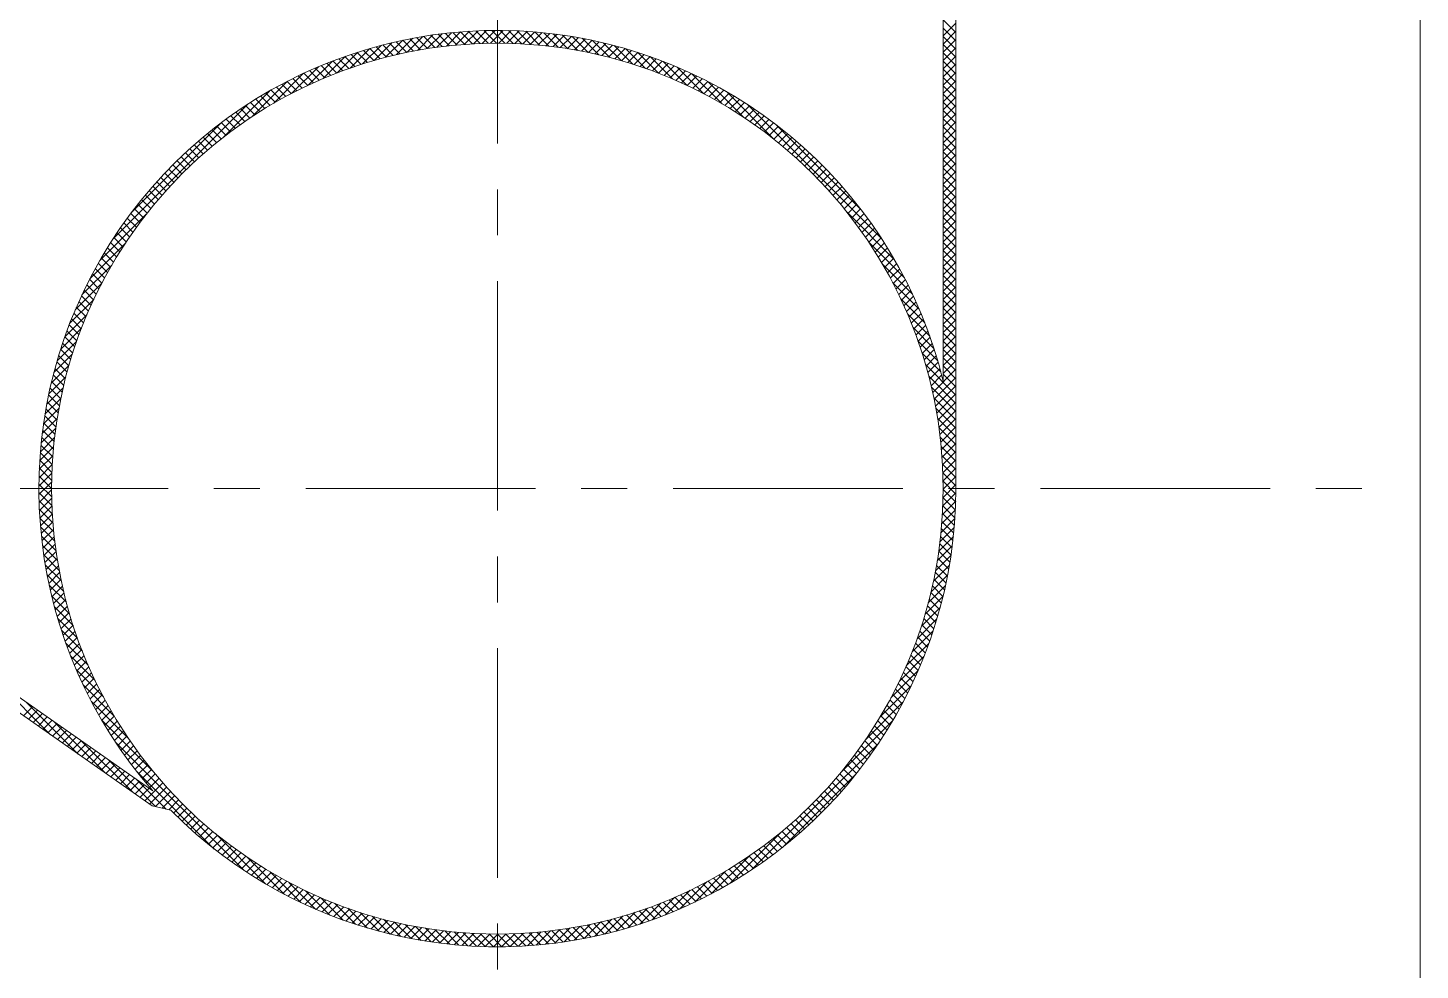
# Model space of a CAD drawing. Header units: millimetres. Extents: x 3251 to 3845, y 1091 to 1511.
# Drawn here: x 3472.27 to 3487.43, y 1141.35 to 1151.61 of the extents above; entities that cross this region are included whole.
import ezdxf

# ---------------------------------------------------------------- set-up
doc = ezdxf.new("R2010")
doc.units = ezdxf.units.MM
doc.linetypes.add('CENTERX2', pattern=[4, 2.5, -0.5, 0.5, -0.5])
for name, color, linetype, lineweight, true_color in [('1', 1, 'Continuous', 18, 0xff0000), ('2', 2, 'Continuous', 18, 0xffff00), ('3', 3, 'CENTERX2', 18, 0x00ff00)]:
    doc.layers.add(name, color=color, linetype=linetype, lineweight=lineweight, true_color=true_color)

msp = doc.modelspace()

# ---------------------------------------------------------------- linework, layer by layer
at = {"layer": '1'}
for p, q in [((3487.43212, 1202.93882), (3487.43212, 1137.68806)), ((3482.37643, 1194.03322), (3482.37643, 1146.59366)), ((3482.23804, 1155.80579), (3482.23804, 1147.76106)), ((3473.62205, 1143.13664), (3464.60909, 1149.45352)), ((3473.63217, 1143.29854), (3464.76199, 1149.51535)), ((3473.62205, 1143.13664), (3473.82852, 1143.08761))]:
    msp.add_line(p, q, dxfattribs=at)
msp.add_circle((3477.38345, 1146.59366), 4.85459, dxfattribs=at)
for start, end in [(13.521266, 221.296095), (224.603438, 0)]:
    msp.add_arc((3477.38345, 1146.59366), 4.99298, start, end, dxfattribs=at)
at = {"layer": '2'}
for p, q in [((3476.72546, 1151.40346), (3476.88356, 1151.56156)), ((3476.8282, 1151.4164), (3476.98231, 1151.57051)), ((3477.02635, 1151.43511), (3476.89842, 1151.56303)), ((3476.9285, 1151.42689), (3477.07896, 1151.57736)), ((3477.11067, 1151.44059), (3476.98086, 1151.57039)), ((3477.02653, 1151.43512), (3477.17364, 1151.58224)), ((3477.1964, 1151.44466), (3477.0646, 1151.57646)), ((3477.12245, 1151.44124), (3477.26649, 1151.58528)), ((3477.28363, 1151.44723), (3477.14969, 1151.58117)), ((3477.21639, 1151.44538), (3477.35759, 1151.58658)), ((3477.37242, 1151.44825), (3477.23619, 1151.58448)), ((3477.30849, 1151.44768), (3477.44706, 1151.58624)), ((3477.46286, 1151.44761), (3477.32417, 1151.5863)), ((3477.39885, 1151.44824), (3477.53496, 1151.58435)), ((3477.55504, 1151.44523), (3477.41371, 1151.58656)), ((3477.48756, 1151.44714), (3477.62139, 1151.58098)), ((3477.64909, 1151.44099), (3477.5049, 1151.58517)), ((3477.57471, 1151.44449), (3477.70641, 1151.57619)), ((3477.7451, 1151.43477), (3477.59783, 1151.58204)), ((3477.66038, 1151.44035), (3477.79009, 1151.57006)), ((3477.84324, 1151.42644), (3477.69261, 1151.57707)), ((3477.74463, 1151.43481), (3477.87247, 1151.56264)), ((3477.94365, 1151.41583), (3477.78936, 1151.57012)), ((3482.37643, 1151.56298), (3482.23804, 1151.70137)), ((3482.23804, 1151.52789), (3482.37643, 1151.66628)), ((3482.37643, 1151.47317), (3482.23804, 1151.61156)), ((3482.23804, 1151.43809), (3482.37643, 1151.57648)), ((3475.91386, 1151.22048), (3476.11665, 1151.42327)), ((3476.04259, 1151.25941), (3476.23625, 1151.45307)), ((3476.24947, 1151.31396), (3476.1353, 1151.42813)), ((3476.16614, 1151.29316), (3476.35192, 1151.47893)), ((3476.32235, 1151.33088), (3476.20713, 1151.4461)), ((3476.39622, 1151.34682), (3476.27987, 1151.46316)), ((3476.28518, 1151.3224), (3476.46406, 1151.50127)), ((3476.47108, 1151.36175), (3476.35356, 1151.47928)), ((3476.40024, 1151.34765), (3476.57303, 1151.52044)), ((3476.54698, 1151.37565), (3476.42822, 1151.49442)), ((3476.62396, 1151.38848), (3476.50388, 1151.50857)), ((3476.51175, 1151.36936), (3476.67911, 1151.53672)), ((3476.70204, 1151.4002), (3476.58057, 1151.52167)), ((3476.62006, 1151.38786), (3476.78255, 1151.55036)), ((3476.78128, 1151.41077), (3476.65833, 1151.53372)), ((3476.86171, 1151.42014), (3476.7372, 1151.54465)), ((3476.94338, 1151.42827), (3476.81721, 1151.55444)), ((3477.82753, 1151.42791), (3477.95362, 1151.55399)), ((3478.04652, 1151.40276), (3477.88821, 1151.56107)), ((3477.90914, 1151.41971), (3478.03357, 1151.54414)), ((3478.15206, 1151.38703), (3477.98933, 1151.54975)), ((3477.98951, 1151.41028), (3478.11239, 1151.53315)), ((3478.06869, 1151.39965), (3478.19009, 1151.52106)), ((3478.26051, 1151.36837), (3478.0929, 1151.53599)), ((3478.14672, 1151.38788), (3478.26674, 1151.5079)), ((3478.37218, 1151.34651), (3478.19912, 1151.51957)), ((3478.22364, 1151.375), (3478.34235, 1151.49371)), ((3478.29949, 1151.36105), (3478.41696, 1151.47851)), ((3478.48743, 1151.32107), (3478.30823, 1151.50026)), ((3478.37431, 1151.34606), (3478.4906, 1151.46235)), ((3478.60667, 1151.29162), (3478.42054, 1151.47775)), ((3478.44812, 1151.33007), (3478.5633, 1151.44525)), ((3478.52096, 1151.31311), (3478.63508, 1151.42723)), ((3478.73046, 1151.25764), (3478.53638, 1151.45171)), ((3478.85947, 1151.21843), (3478.65619, 1151.42171)), ((3482.37643, 1151.38337), (3482.23804, 1151.52176)), ((3482.23804, 1151.34829), (3482.37643, 1151.48668)), ((3482.37643, 1151.29357), (3482.23804, 1151.43196)), ((3475.4861, 1151.06213), (3475.7283, 1151.30433)), ((3475.63701, 1151.12324), (3475.86343, 1151.34965)), ((3475.76447, 1151.17034), (3475.65637, 1151.27844)), ((3475.83121, 1151.19341), (3475.72237, 1151.30224)), ((3475.77905, 1151.17548), (3475.99259, 1151.38902)), ((3475.89876, 1151.21565), (3475.78915, 1151.32527)), ((3475.96715, 1151.23707), (3475.85672, 1151.3475)), ((3476.03639, 1151.25763), (3475.9251, 1151.36892)), ((3476.10651, 1151.27731), (3475.99431, 1151.38952)), ((3476.17753, 1151.2961), (3476.06437, 1151.40926)), ((3478.59285, 1151.2952), (3478.70597, 1151.40831)), ((3478.66383, 1151.27637), (3478.77599, 1151.38853)), ((3478.7339, 1151.25664), (3478.84516, 1151.3679)), ((3478.99459, 1151.17311), (3478.78048, 1151.38722)), ((3478.8031, 1151.23604), (3478.9135, 1151.34644)), ((3478.87145, 1151.21459), (3478.98103, 1151.32417)), ((3479.13702, 1151.12048), (3478.90992, 1151.34759)), ((3478.93897, 1151.1923), (3479.04777, 1151.3011)), ((3479.00567, 1151.1692), (3479.11373, 1151.27726)), ((3479.28843, 1151.05888), (3479.04536, 1151.30195)), ((3482.23804, 1151.25849), (3482.37643, 1151.39688)), ((3482.37643, 1151.20377), (3482.23804, 1151.34216)), ((3482.23804, 1151.16868), (3482.37643, 1151.30707)), ((3474.94732, 1150.79276), (3475.27348, 1151.11892)), ((3475.14656, 1150.90219), (3475.43525, 1151.19088)), ((3475.38029, 1151.01571), (3475.27593, 1151.12006)), ((3475.32389, 1150.98972), (3475.5861, 1151.25193)), ((3475.44245, 1151.04334), (3475.33755, 1151.14825)), ((3475.50535, 1151.07025), (3475.39987, 1151.17573)), ((3475.56898, 1151.09642), (3475.4629, 1151.2025)), ((3475.63337, 1151.12183), (3475.52665, 1151.22855)), ((3475.69853, 1151.14648), (3475.59114, 1151.25387)), ((3479.07157, 1151.1453), (3479.17892, 1151.25265)), ((3479.13669, 1151.12061), (3479.24337, 1151.2273)), ((3479.45127, 1150.98584), (3479.18794, 1151.24917)), ((3479.20104, 1151.09516), (3479.30709, 1151.20121)), ((3479.26463, 1151.06896), (3479.37008, 1151.1744)), ((3479.32749, 1151.04201), (3479.43237, 1151.14689)), ((3479.62948, 1150.89744), (3479.33927, 1151.18765)), ((3479.38962, 1151.01434), (3479.49395, 1151.11867)), ((3479.83006, 1150.78666), (3479.50164, 1151.11508)), ((3482.37643, 1151.11396), (3482.23804, 1151.25235)), ((3482.23804, 1151.07888), (3482.37643, 1151.21727)), ((3482.37643, 1151.02416), (3482.23804, 1151.16255)), ((3482.23804, 1150.98908), (3482.37643, 1151.12747)), ((3474.71163, 1150.64687), (3475.09726, 1151.0325)), ((3475.08, 1150.86698), (3474.97798, 1150.969)), ((3475.13869, 1150.8981), (3475.03625, 1151.00054)), ((3475.19805, 1150.92854), (3475.09517, 1151.03142)), ((3475.2581, 1150.95829), (3475.15475, 1151.06164)), ((3475.31884, 1150.98735), (3475.215, 1151.09119)), ((3479.45104, 1150.98595), (3479.55485, 1151.08976)), ((3479.51175, 1150.95686), (3479.61507, 1151.06018)), ((3479.57176, 1150.92707), (3479.67462, 1151.02993)), ((3479.63109, 1150.89659), (3479.73351, 1150.99902)), ((3480.06821, 1150.63831), (3479.6787, 1151.02782)), ((3479.68974, 1150.86545), (3479.79175, 1150.96745)), ((3482.37643, 1150.93436), (3482.23804, 1151.07275)), ((3482.23804, 1150.89928), (3482.37643, 1151.03766)), ((3482.37643, 1150.84456), (3482.23804, 1150.98295)), ((3474.39207, 1150.41711), (3474.90042, 1150.92546)), ((3474.85186, 1150.73591), (3474.75128, 1150.83649)), ((3474.90792, 1150.76965), (3474.80701, 1150.87056)), ((3474.96463, 1150.80275), (3474.86337, 1150.90401)), ((3475.02198, 1150.8352), (3474.92035, 1150.93683)), ((3479.74773, 1150.83363), (3479.84934, 1150.93524)), ((3479.80505, 1150.80115), (3479.9063, 1150.90239)), ((3479.86172, 1150.76802), (3479.96262, 1150.86892)), ((3480.39537, 1150.40095), (3479.87678, 1150.91954)), ((3479.91775, 1150.73424), (3480.01832, 1150.83481)), ((3482.23804, 1150.80947), (3482.37643, 1150.94786)), ((3482.37643, 1150.75475), (3482.23804, 1150.89314)), ((3482.23804, 1150.71967), (3482.37643, 1150.85806)), ((3482.37643, 1150.66495), (3482.23804, 1150.80334)), ((3473.1919, 1149.30674), (3474.67037, 1150.78522)), ((3474.58105, 1150.55771), (3474.4818, 1150.65696)), ((3474.63397, 1150.59459), (3474.53449, 1150.69407)), ((3474.6875, 1150.63086), (3474.58778, 1150.73059)), ((3474.74166, 1150.66651), (3474.64167, 1150.7665)), ((3474.79645, 1150.70152), (3474.69617, 1150.8018)), ((3479.97314, 1150.69983), (3480.0734, 1150.80009)), ((3480.02789, 1150.66478), (3480.12787, 1150.76476)), ((3480.08202, 1150.62911), (3480.18173, 1150.72882)), ((3481.56689, 1149.31924), (3480.10902, 1150.7771)), ((3480.13553, 1150.59281), (3480.23499, 1150.69227)), ((3480.18841, 1150.55589), (3480.28765, 1150.65513)), ((3482.23804, 1150.62987), (3482.37643, 1150.76826)), ((3482.37643, 1150.57515), (3482.23804, 1150.71354)), ((3482.23804, 1150.54007), (3482.37643, 1150.67845)), ((3473.40205, 1149.6067), (3474.37041, 1150.57506)), ((3474.37548, 1150.40407), (3474.27696, 1150.50258)), ((3474.42596, 1150.44339), (3474.32729, 1150.54206)), ((3474.47705, 1150.4821), (3474.37821, 1150.58095)), ((3474.52875, 1150.52021), (3474.42971, 1150.61925)), ((3480.24069, 1150.51837), (3480.33971, 1150.61739)), ((3480.29235, 1150.48023), (3480.39119, 1150.57906)), ((3480.34341, 1150.44148), (3480.44207, 1150.54015)), ((3480.39387, 1150.40214), (3480.49237, 1150.50064)), ((3481.35094, 1149.62498), (3480.41477, 1150.56116)), ((3482.37643, 1150.48535), (3482.23804, 1150.62374)), ((3482.23804, 1150.45026), (3482.37643, 1150.58865)), ((3482.37643, 1150.39554), (3482.23804, 1150.53393)), ((3474.22761, 1150.28253), (3474.12946, 1150.38068)), ((3474.2763, 1150.32364), (3474.17805, 1150.42189)), ((3474.32559, 1150.36416), (3474.22722, 1150.46253)), ((3480.44373, 1150.36219), (3480.54209, 1150.46056)), ((3480.49299, 1150.32165), (3480.59123, 1150.41989)), ((3480.54165, 1150.28051), (3480.63979, 1150.37865)), ((3482.23804, 1150.36046), (3482.37643, 1150.49885)), ((3482.37643, 1150.30574), (3482.23804, 1150.44413)), ((3482.23804, 1150.27066), (3482.37643, 1150.40905)), ((3482.37643, 1150.21594), (3482.23804, 1150.35433)), ((3474.03874, 1150.11219), (3473.94085, 1150.21008)), ((3474.08507, 1150.15566), (3473.98715, 1150.25359)), ((3474.13199, 1150.19854), (3474.03401, 1150.29652)), ((3474.17951, 1150.24083), (3474.08145, 1150.33889)), ((3480.58972, 1150.23878), (3480.68778, 1150.33683)), ((3480.63721, 1150.19646), (3480.73519, 1150.29444)), ((3480.6841, 1150.15355), (3480.78202, 1150.25148)), ((3480.7304, 1150.11005), (3480.82829, 1150.20794)), ((3482.23804, 1150.18085), (3482.37643, 1150.31924)), ((3482.37643, 1150.12614), (3482.23804, 1150.26453)), ((3482.23804, 1150.09105), (3482.37643, 1150.22944)), ((3473.90327, 1149.97825), (3473.8054, 1150.07612)), ((3473.94784, 1150.02349), (3473.84998, 1150.12134)), ((3473.993, 1150.06813), (3473.89513, 1150.166)), ((3480.77612, 1150.06597), (3480.87398, 1150.16383)), ((3480.82125, 1150.02129), (3480.9191, 1150.11915)), ((3480.86579, 1149.97603), (3480.96365, 1150.0739)), ((3482.37643, 1150.03633), (3482.23804, 1150.17472)), ((3482.23804, 1150.00125), (3482.37643, 1150.13964)), ((3482.37643, 1149.94653), (3482.23804, 1150.08492)), ((3482.23804, 1149.91145), (3482.37643, 1150.04984)), ((3473.77309, 1149.83903), (3473.6751, 1149.93702)), ((3473.81589, 1149.88603), (3473.71796, 1149.98396)), ((3473.85929, 1149.93243), (3473.7614, 1150.03032)), ((3480.90974, 1149.93018), (3481.00763, 1150.02808)), ((3480.95311, 1149.88375), (3481.05104, 1149.98168)), ((3480.99588, 1149.83672), (3481.09388, 1149.93471)), ((3482.37643, 1149.85673), (3482.23804, 1149.99512)), ((3482.23804, 1149.82164), (3482.37643, 1149.96003)), ((3482.37643, 1149.76693), (3482.23804, 1149.90532)), ((3473.60778, 1149.64513), (3473.50939, 1149.74352)), ((3473.64822, 1149.69449), (3473.54995, 1149.79276)), ((3473.68925, 1149.74326), (3473.59109, 1149.84142)), ((3473.73087, 1149.79144), (3473.63281, 1149.88951)), ((3481.03807, 1149.7891), (3481.13614, 1149.88717)), ((3481.07967, 1149.7409), (3481.17783, 1149.83906)), ((3481.12067, 1149.6921), (3481.21894, 1149.79037)), ((3482.23804, 1149.73184), (3482.37643, 1149.87023)), ((3482.37643, 1149.67712), (3482.23804, 1149.81551)), ((3482.23804, 1149.64204), (3482.37643, 1149.78043)), ((3473.49007, 1149.49343), (3473.3912, 1149.5923)), ((3473.5287, 1149.5446), (3473.43001, 1149.64329)), ((3473.56794, 1149.59516), (3473.46941, 1149.69369)), ((3481.16108, 1149.6427), (3481.25947, 1149.7411)), ((3481.70932, 1149.087), (3481.19073, 1149.60559)), ((3481.20089, 1149.59271), (3481.29942, 1149.69125)), ((3481.2401, 1149.54212), (3481.33879, 1149.64082)), ((3482.37643, 1149.58732), (3482.23804, 1149.72571)), ((3482.23804, 1149.55224), (3482.37643, 1149.69063)), ((3482.37643, 1149.49752), (3482.23804, 1149.63591)), ((3482.23804, 1149.46243), (3482.37643, 1149.60082)), ((3473.05165, 1149.07669), (3473.56, 1149.58505)), ((3473.41462, 1149.38928), (3473.31534, 1149.48855)), ((3473.45204, 1149.44166), (3473.35297, 1149.54072)), ((3481.2787, 1149.49092), (3481.37758, 1149.5898)), ((3481.3167, 1149.43912), (3481.41578, 1149.53819)), ((3481.35409, 1149.38671), (3481.45338, 1149.48599)), ((3482.37643, 1149.40772), (3482.23804, 1149.54611)), ((3482.23804, 1149.37263), (3482.37643, 1149.51102)), ((3482.37643, 1149.31791), (3482.23804, 1149.4563)), ((3473.30606, 1149.22843), (3473.20603, 1149.32845)), ((3473.34162, 1149.28267), (3473.24186, 1149.38242)), ((3473.37781, 1149.33628), (3473.2783, 1149.43579)), ((3481.39087, 1149.33368), (3481.49039, 1149.4332)), ((3481.42703, 1149.28003), (3481.5268, 1149.3798)), ((3481.46256, 1149.22577), (3481.5626, 1149.32581)), ((3482.23804, 1149.28283), (3482.37643, 1149.42122)), ((3482.37643, 1149.22811), (3482.23804, 1149.3665)), ((3482.23804, 1149.19303), (3482.37643, 1149.33142)), ((3472.94462, 1148.87986), (3473.33024, 1149.26548)), ((3473.20316, 1149.06192), (3473.1022, 1149.16287)), ((3473.23682, 1149.11806), (3473.1362, 1149.21868)), ((3473.27112, 1149.17356), (3473.17081, 1149.27388)), ((3481.8176, 1148.88892), (3481.4281, 1149.27842)), ((3481.49746, 1149.17087), (3481.59779, 1149.2712)), ((3481.53173, 1149.11534), (3481.63238, 1149.21598)), ((3481.56536, 1149.05916), (3481.66634, 1149.16013)), ((3482.37643, 1149.13831), (3482.23804, 1149.2767)), ((3482.23804, 1149.10322), (3482.37643, 1149.24161)), ((3482.37643, 1149.04851), (3482.23804, 1149.18689)), ((3482.23804, 1149.01342), (3482.37643, 1149.15181)), ((3472.85819, 1148.70363), (3473.18436, 1149.0298)), ((3473.10608, 1148.88958), (3473.00401, 1148.99166)), ((3473.13778, 1148.94769), (3473.0361, 1149.04937)), ((3473.17015, 1149.00513), (3473.06884, 1149.10644)), ((3481.90486, 1148.71185), (3481.57644, 1149.04027)), ((3481.59835, 1149.00234), (3481.69967, 1149.10367)), ((3481.63068, 1148.94487), (3481.73237, 1149.04657)), ((3481.66234, 1148.88673), (3481.76444, 1148.98883)), ((3482.37643, 1148.9587), (3482.23804, 1149.09709)), ((3482.23804, 1148.92362), (3482.37643, 1149.06201)), ((3482.37643, 1148.8689), (3482.23804, 1149.00729)), ((3473.0447, 1148.77136), (3472.94176, 1148.8743)), ((3473.07505, 1148.83081), (3472.97256, 1148.93331)), ((3481.97743, 1148.54948), (3481.68722, 1148.83969)), ((3481.69334, 1148.82793), (3481.79586, 1148.93045)), ((3481.72366, 1148.76844), (3481.82662, 1148.87141)), ((3482.23804, 1148.83382), (3482.37643, 1148.97221)), ((3482.37643, 1148.7791), (3482.23804, 1148.91749)), ((3482.23804, 1148.74401), (3482.37643, 1148.8824)), ((3472.78623, 1148.54187), (3473.07492, 1148.83055)), ((3472.95781, 1148.58885), (3472.85338, 1148.69328)), ((3472.98607, 1148.65039), (3472.88216, 1148.7543)), ((3473.01504, 1148.71123), (3472.91163, 1148.81463)), ((3481.75329, 1148.70827), (3481.85672, 1148.81171)), ((3481.78223, 1148.64741), (3481.88615, 1148.75133)), ((3481.81045, 1148.58583), (3481.9149, 1148.69028)), ((3482.37643, 1148.6893), (3482.23804, 1148.82768)), ((3482.23804, 1148.65421), (3482.37643, 1148.7926)), ((3482.37643, 1148.59949), (3482.23804, 1148.73788)), ((3482.23804, 1148.56441), (3482.37643, 1148.7028)), ((3472.72519, 1148.39102), (3472.98739, 1148.65323)), ((3472.90345, 1148.4636), (3472.79789, 1148.56916)), ((3472.93026, 1148.52659), (3472.82529, 1148.63157)), ((3482.03895, 1148.39816), (3481.77562, 1148.66149)), ((3481.83796, 1148.52354), (3481.94296, 1148.62854)), ((3481.86474, 1148.46051), (3481.97032, 1148.5661)), ((3482.37643, 1148.50969), (3482.23804, 1148.64808)), ((3482.23804, 1148.47461), (3482.37643, 1148.613)), ((3482.37643, 1148.41989), (3482.23804, 1148.55828)), ((3472.67278, 1148.24881), (3472.91499, 1148.49102)), ((3472.82751, 1148.27013), (3472.72003, 1148.37761)), ((3472.85206, 1148.33539), (3472.74526, 1148.44219)), ((3472.87738, 1148.39987), (3472.77121, 1148.50604)), ((3482.09173, 1148.25557), (3481.84866, 1148.49864)), ((3481.89078, 1148.39675), (3481.99697, 1148.50294)), ((3481.91605, 1148.33222), (3482.02289, 1148.43906)), ((3482.23804, 1148.3848), (3482.37643, 1148.52319)), ((3482.37643, 1148.33008), (3482.23804, 1148.46847)), ((3482.23804, 1148.295), (3482.37643, 1148.43339)), ((3482.37643, 1148.24028), (3482.23804, 1148.37867)), ((3472.62746, 1148.11369), (3472.85387, 1148.3401)), ((3472.78079, 1148.13725), (3472.67186, 1148.24618)), ((3472.80375, 1148.20409), (3472.69556, 1148.31228)), ((3482.13737, 1148.12013), (3481.91027, 1148.34724)), ((3481.94056, 1148.26693), (3482.04807, 1148.37444)), ((3481.96428, 1148.20085), (3482.07251, 1148.30907)), ((3481.9872, 1148.13396), (3482.09618, 1148.24294)), ((3482.23804, 1148.2052), (3482.37643, 1148.34359)), ((3482.37643, 1148.15048), (3482.23804, 1148.28887)), ((3482.23804, 1148.1154), (3482.37643, 1148.25379)), ((3472.5881, 1147.98452), (3472.80164, 1148.19806)), ((3472.73735, 1148.00109), (3472.6268, 1148.11163)), ((3472.75865, 1148.06958), (3472.64893, 1148.1793)), ((3482.17701, 1147.9907), (3481.96289, 1148.20481)), ((3482.00931, 1148.06626), (3482.11906, 1148.17602)), ((3482.03057, 1147.99772), (3482.14115, 1148.10831)), ((3482.37643, 1148.06068), (3482.23804, 1148.19907)), ((3482.23804, 1148.02559), (3482.37643, 1148.16398)), ((3482.37643, 1147.97087), (3482.23804, 1148.10926)), ((3482.23804, 1147.93579), (3482.37643, 1148.07418)), ((3472.52404, 1147.74086), (3472.7177, 1147.93452)), ((3472.55384, 1147.86046), (3472.75664, 1148.06326)), ((3472.69733, 1147.8615), (3472.58501, 1147.97382)), ((3472.7169, 1147.93173), (3472.60549, 1148.04314)), ((3482.21149, 1147.86641), (3482.00821, 1148.06969)), ((3482.37643, 1147.61166), (3482.04742, 1147.94067)), ((3482.05097, 1147.92832), (3482.16243, 1148.03978)), ((3482.0705, 1147.85805), (3482.18287, 1147.97042)), ((3482.37643, 1147.88107), (3482.23804, 1148.01946)), ((3482.23804, 1147.84599), (3482.37643, 1147.98438)), ((3482.37643, 1147.79127), (3482.23804, 1147.92966)), ((3472.49818, 1147.6252), (3472.68395, 1147.81097)), ((3472.66092, 1147.7183), (3472.54662, 1147.8326)), ((3472.67866, 1147.79036), (3472.56538, 1147.90365)), ((3482.37643, 1147.52186), (3482.08141, 1147.81689)), ((3482.08912, 1147.78687), (3482.20246, 1147.9002)), ((3482.10682, 1147.71476), (3482.22117, 1147.82912)), ((3482.12356, 1147.64171), (3482.37643, 1147.89458)), ((3482.13933, 1147.56767), (3482.37643, 1147.80477)), ((3482.37643, 1147.70147), (3482.23804, 1147.83986)), ((3472.47584, 1147.51305), (3472.65472, 1147.69193)), ((3472.62831, 1147.5713), (3472.51182, 1147.6878)), ((3472.64413, 1147.64529), (3472.52876, 1147.76066)), ((3482.37643, 1147.43206), (3482.11085, 1147.69764)), ((3482.15408, 1147.49262), (3482.37643, 1147.71497)), ((3482.1678, 1147.41653), (3482.37643, 1147.62517)), ((3472.45667, 1147.40408), (3472.62946, 1147.57687)), ((3472.59975, 1147.42027), (3472.48081, 1147.5392)), ((3472.61351, 1147.49631), (3472.49583, 1147.61399)), ((3482.37643, 1147.34226), (3482.13629, 1147.5824)), ((3482.37643, 1147.25245), (3482.15816, 1147.47073)), ((3482.18043, 1147.33936), (3482.37643, 1147.53537)), ((3472.42675, 1147.19456), (3472.58925, 1147.35706)), ((3472.44039, 1147.298), (3472.60776, 1147.46537)), ((3472.57549, 1147.26492), (3472.45383, 1147.38658)), ((3472.58706, 1147.34315), (3472.4668, 1147.46341)), ((3482.37643, 1147.16265), (3482.17681, 1147.36227)), ((3482.19195, 1147.26108), (3482.37643, 1147.44556)), ((3482.20231, 1147.18163), (3482.37643, 1147.35576)), ((3472.41555, 1147.09356), (3472.57365, 1147.25166)), ((3472.55585, 1147.10495), (3472.43114, 1147.22967)), ((3472.56507, 1147.18554), (3472.44193, 1147.30868)), ((3482.37643, 1147.07285), (3482.19255, 1147.25673)), ((3482.21146, 1147.10099), (3482.37643, 1147.26596)), ((3482.21937, 1147.01909), (3482.37643, 1147.17615)), ((3472.39976, 1146.89816), (3472.55022, 1147.04862)), ((3472.4066, 1146.99481), (3472.56071, 1147.14891)), ((3472.54122, 1146.93998), (3472.41306, 1147.06814)), ((3472.54789, 1147.02311), (3472.4215, 1147.1495)), ((3482.37643, 1146.98305), (3482.20561, 1147.15387)), ((3482.37643, 1146.89324), (3482.21622, 1147.05346)), ((3482.22597, 1146.93589), (3482.37643, 1147.08635)), ((3472.39487, 1146.80347), (3472.54199, 1146.95059)), ((3472.53204, 1146.76955), (3472.39997, 1146.90162)), ((3472.53592, 1146.85548), (3472.40587, 1146.98553)), ((3482.37643, 1146.80344), (3482.22455, 1146.95532)), ((3482.2312, 1146.85132), (3482.37643, 1146.99655)), ((3482.23501, 1146.76532), (3482.37643, 1146.90675)), ((3472.39053, 1146.61952), (3472.53173, 1146.76072)), ((3472.39183, 1146.71063), (3472.53588, 1146.85467)), ((3472.52885, 1146.59313), (3472.39232, 1146.72967)), ((3472.52966, 1146.68213), (3472.39543, 1146.81636)), ((3482.37643, 1146.71364), (3482.23077, 1146.8593)), ((3482.37643, 1146.62384), (3482.23501, 1146.76526)), ((3482.23731, 1146.67783), (3482.37643, 1146.81694)), ((3482.23804, 1146.58875), (3482.37643, 1146.72714)), ((3472.52971, 1146.50247), (3472.39069, 1146.64149)), ((3472.39087, 1146.53006), (3472.52943, 1146.66862)), ((3472.39276, 1146.44215), (3472.52888, 1146.57826)), ((3482.2371, 1146.49801), (3482.37643, 1146.63734)), ((3482.37608, 1146.53439), (3482.23739, 1146.67307)), ((3482.37426, 1146.4464), (3482.23803, 1146.58263)), ((3472.53233, 1146.41005), (3472.39064, 1146.55174)), ((3472.53681, 1146.31577), (3472.39225, 1146.46033)), ((3472.39614, 1146.35572), (3472.52997, 1146.48955)), ((3482.22981, 1146.31112), (3482.37453, 1146.45583)), ((3482.2344, 1146.4055), (3482.37622, 1146.54732)), ((3482.36624, 1146.27482), (3482.23444, 1146.40662)), ((3482.37096, 1146.3599), (3482.23702, 1146.49384)), ((3472.5433, 1146.21948), (3472.3956, 1146.36717)), ((3472.55191, 1146.12106), (3472.40083, 1146.27215)), ((3472.40092, 1146.2707), (3472.53262, 1146.4024)), ((3472.40705, 1146.18703), (3472.53676, 1146.31674)), ((3482.21451, 1146.1162), (3482.36577, 1146.26746)), ((3482.22323, 1146.21473), (3482.37108, 1146.36258)), ((3482.36018, 1146.19108), (3482.23037, 1146.32088)), ((3472.56283, 1146.02035), (3472.40804, 1146.17514)), ((3472.41447, 1146.10465), (3472.54231, 1146.23248)), ((3472.42313, 1146.0235), (3472.54921, 1146.14958)), ((3482.20348, 1146.01537), (3482.35846, 1146.17035)), ((3482.34422, 1146.02743), (3482.21806, 1146.1536)), ((3482.35282, 1146.10864), (3482.22489, 1146.23656)), ((3472.57622, 1145.91715), (3472.41737, 1146.076)), ((3472.59232, 1145.81125), (3472.42899, 1145.97457)), ((3472.43297, 1145.94354), (3472.5574, 1146.06797)), ((3472.44396, 1145.86473), (3472.56683, 1145.9876)), ((3482.17372, 1145.80601), (3482.33727, 1145.96956)), ((3482.18995, 1145.91204), (3482.34901, 1146.0711)), ((3482.3235, 1145.86855), (3482.20055, 1145.99149)), ((3482.33443, 1145.94741), (3482.20993, 1146.07192)), ((3472.61137, 1145.70239), (3472.44309, 1145.87068)), ((3472.45605, 1145.78702), (3472.57746, 1145.90842)), ((3472.46922, 1145.71038), (3472.58923, 1145.83039)), ((3482.15452, 1145.697), (3482.32306, 1145.86554)), ((3482.29835, 1145.71409), (3482.17827, 1145.83418)), ((3482.31146, 1145.79079), (3482.18998, 1145.91226)), ((3472.63368, 1145.59028), (3472.45986, 1145.7641)), ((3472.65961, 1145.47455), (3472.47957, 1145.65459)), ((3472.48341, 1145.63477), (3472.60211, 1145.75347)), ((3472.4986, 1145.56016), (3472.61606, 1145.67762)), ((3482.10593, 1145.46881), (3482.28629, 1145.64917)), ((3482.13204, 1145.58472), (3482.30615, 1145.75883)), ((3482.26906, 1145.56377), (3482.15154, 1145.6813)), ((3482.28421, 1145.63843), (3482.16544, 1145.7572)), ((3472.6896, 1145.35475), (3472.50251, 1145.54185)), ((3472.51476, 1145.48652), (3472.63105, 1145.60281)), ((3472.53187, 1145.41382), (3472.64704, 1145.52899)), ((3482.07572, 1145.3488), (3482.26318, 1145.53626)), ((3482.23589, 1145.41734), (3482.12066, 1145.53257)), ((3482.25295, 1145.49009), (3482.1366, 1145.60643)), ((3472.72422, 1145.23034), (3472.52904, 1145.42552)), ((3472.54989, 1145.34204), (3472.664, 1145.45615)), ((3472.5688, 1145.27115), (3472.68191, 1145.38426)), ((3482.04086, 1145.22414), (3482.23647, 1145.41974)), ((3482.19904, 1145.27459), (3482.08588, 1145.38775)), ((3482.21791, 1145.34552), (3482.10374, 1145.45968)), ((3472.76416, 1145.10059), (3472.55958, 1145.30517)), ((3472.58858, 1145.20113), (3472.70074, 1145.31329)), ((3472.60922, 1145.13196), (3472.72047, 1145.24321)), ((3482.00064, 1145.09411), (3482.20571, 1145.29918)), ((3482.15871, 1145.13531), (3482.04741, 1145.24661)), ((3482.1793, 1145.20452), (3482.06709, 1145.31673)), ((3472.81035, 1144.9646), (3472.5947, 1145.18025)), ((3472.63068, 1145.06362), (3472.74107, 1145.17401)), ((3472.86403, 1144.82112), (3472.63505, 1145.0501)), ((3472.65295, 1144.99609), (3472.76253, 1145.10566)), ((3481.90003, 1144.8139), (3482.12973, 1145.0436)), ((3481.95412, 1144.95779), (3482.17036, 1145.17403)), ((3482.09203, 1144.93259), (3481.98319, 1145.04142)), ((3482.11505, 1144.99936), (3482.00544, 1145.10898)), ((3482.13729, 1145.06693), (3482.02685, 1145.17737)), ((3472.67601, 1144.92935), (3472.78481, 1145.03815)), ((3472.92694, 1144.6684), (3472.68154, 1144.91381)), ((3472.69986, 1144.86339), (3472.80792, 1144.97145)), ((3472.72446, 1144.79819), (3472.83182, 1144.90555)), ((3481.83661, 1144.66067), (3482.08292, 1144.90698)), ((3482.04365, 1144.80135), (3481.93626, 1144.90874)), ((3482.06822, 1144.86659), (3481.96013, 1144.97468)), ((3473.0017, 1144.50384), (3472.73535, 1144.77019)), ((3472.74981, 1144.73374), (3472.8565, 1144.84043)), ((3472.7759, 1144.67002), (3472.88195, 1144.77608)), ((3481.76119, 1144.49545), (3482.02871, 1144.76297)), ((3481.99229, 1144.67312), (3481.8862, 1144.7792)), ((3482.01834, 1144.73687), (3481.91162, 1144.84359)), ((3473.0925, 1144.32324), (3472.79814, 1144.6176)), ((3472.80271, 1144.60703), (3472.90816, 1144.71248)), ((3472.83023, 1144.54475), (3472.9351, 1144.64962)), ((3472.85844, 1144.48316), (3472.96278, 1144.58749)), ((3481.66945, 1144.31391), (3481.96543, 1144.60989)), ((3481.90985, 1144.48615), (3481.80549, 1144.59051)), ((3481.93803, 1144.54777), (3481.83313, 1144.65267)), ((3481.96551, 1144.61009), (3481.86004, 1144.71556)), ((3472.51625, 1143.91166), (3471.9513, 1144.47661)), ((3473.20698, 1144.11896), (3472.87236, 1144.45357)), ((3472.88735, 1144.42226), (3472.99116, 1144.52608)), ((3472.91693, 1144.36204), (3473.02026, 1144.46537)), ((3481.55351, 1144.10816), (3481.89056, 1144.44522)), ((3481.85142, 1144.36497), (3481.74808, 1144.46831)), ((3481.88097, 1144.42522), (3481.77714, 1144.52906)), ((3472.94719, 1144.30249), (3473.05005, 1144.40535)), ((3472.9781, 1144.2436), (3473.08052, 1144.34603)), ((3473.00966, 1144.18537), (3473.11167, 1144.28737)), ((3481.75879, 1144.18819), (3481.65676, 1144.29022)), ((3481.79032, 1144.24646), (3481.68788, 1144.3489)), ((3481.8212, 1144.30538), (3481.71832, 1144.40827)), ((3472.22304, 1144.11716), (3472.3224, 1144.21652)), ((3472.81646, 1143.70126), (3472.25151, 1144.2662)), ((3472.27584, 1144.08016), (3472.37519, 1144.17952)), ((3472.32864, 1144.04315), (3472.42799, 1144.14251)), ((3473.36231, 1143.87382), (3472.96189, 1144.27424)), ((3473.04187, 1144.12777), (3473.14349, 1144.22939)), ((3473.07472, 1144.07082), (3473.17596, 1144.17206)), ((3481.39533, 1143.86018), (3481.80015, 1144.265)), ((3481.69379, 1144.07358), (3481.59253, 1144.17484)), ((3481.72661, 1144.13057), (3481.62498, 1144.2322)), ((3472.38143, 1144.00615), (3472.48079, 1144.10551)), ((3472.43423, 1143.96915), (3472.53359, 1144.0685)), ((3472.48703, 1143.93214), (3472.58639, 1144.0315)), ((3472.53983, 1143.89514), (3472.63919, 1143.99449)), ((3473.11667, 1143.49085), (3472.55172, 1144.0558)), ((3473.62361, 1143.52273), (3473.0736, 1144.07273)), ((3473.1082, 1144.01449), (3473.20909, 1144.11539)), ((3473.1423, 1143.95879), (3473.24287, 1144.05936)), ((3473.17702, 1143.90371), (3473.27728, 1144.00397)), ((3481.12302, 1143.49808), (3481.68708, 1144.06213)), ((3481.59159, 1143.90638), (3481.49131, 1144.00666)), ((3481.62628, 1143.9615), (3481.52569, 1144.06208)), ((3481.66035, 1144.01723), (3481.55944, 1144.11814)), ((3472.59263, 1143.85813), (3472.69198, 1143.95749)), ((3472.64542, 1143.82113), (3472.74478, 1143.92049)), ((3472.69822, 1143.78412), (3472.79758, 1143.88348)), ((3472.75102, 1143.74712), (3472.85038, 1143.84648)), ((3473.41687, 1143.28044), (3472.85193, 1143.84539)), ((3473.21235, 1143.84924), (3473.31233, 1143.94922)), ((3474.6241, 1142.43243), (3473.22221, 1143.83432)), ((3473.2483, 1143.79538), (3473.34801, 1143.89509)), ((3473.28484, 1143.74212), (3473.3843, 1143.84159)), ((3481.48385, 1143.74471), (3481.38438, 1143.84418)), ((3481.52037, 1143.79799), (3481.42065, 1143.89772)), ((3481.55628, 1143.85189), (3481.45629, 1143.95188)), ((3472.80382, 1143.71011), (3472.90318, 1143.80947)), ((3472.85662, 1143.67311), (3472.95597, 1143.77247)), ((3472.90941, 1143.63611), (3473.00877, 1143.73546)), ((3472.96221, 1143.5991), (3473.06157, 1143.69846)), ((3473.32198, 1143.68946), (3473.42122, 1143.7887)), ((3473.35972, 1143.6374), (3473.45875, 1143.73643)), ((3473.39805, 1143.58593), (3473.49689, 1143.68476)), ((3480.15589, 1142.44114), (3481.53597, 1143.82122)), ((3481.37073, 1143.58842), (3481.27189, 1143.68727)), ((3481.40903, 1143.63993), (3481.30999, 1143.73896)), ((3481.44674, 1143.69202), (3481.34749, 1143.79127)), ((3473.01501, 1143.5621), (3473.11437, 1143.66145)), ((3473.06781, 1143.52509), (3473.16717, 1143.62445)), ((3473.12061, 1143.48809), (3473.21997, 1143.58745)), ((3473.65933, 1143.12779), (3473.15214, 1143.63499)), ((3473.17341, 1143.45108), (3473.27276, 1143.55044)), ((3473.43697, 1143.53504), (3473.53563, 1143.6337)), ((3473.47647, 1143.48474), (3473.57498, 1143.58325)), ((3473.51655, 1143.43502), (3473.61492, 1143.53339)), ((3481.25231, 1143.43743), (3481.15394, 1143.53581)), ((3481.29237, 1143.48718), (3481.19386, 1143.58569)), ((3481.33184, 1143.53751), (3481.23317, 1143.63618)), ((3473.2262, 1143.41408), (3473.32556, 1143.51344)), ((3473.279, 1143.37707), (3473.37836, 1143.47643)), ((3473.3318, 1143.34007), (3473.43116, 1143.43943)), ((3473.3846, 1143.30307), (3473.48396, 1143.40242)), ((3473.7771, 1143.09982), (3473.45234, 1143.42458)), ((3474.30082, 1142.66591), (3473.45569, 1143.51104)), ((3473.54299, 1143.19205), (3473.73833, 1143.38739)), ((3473.55722, 1143.38588), (3473.65546, 1143.48413)), ((3473.59846, 1143.33732), (3473.6966, 1143.43546)), ((3480.48685, 1142.6823), (3481.29481, 1143.49026)), ((3481.12867, 1143.29167), (3481.03062, 1143.38972)), ((3481.17046, 1143.33968), (3481.07232, 1143.43782)), ((3481.21168, 1143.38827), (3481.11343, 1143.48652)), ((3473.4374, 1143.26606), (3473.53675, 1143.36542)), ((3473.49019, 1143.22906), (3473.58955, 1143.32841)), ((3473.59579, 1143.15505), (3473.78065, 1143.33991)), ((3473.65853, 1143.12798), (3473.82356, 1143.29302)), ((3473.7311, 1143.11075), (3473.86706, 1143.24671)), ((3480.99986, 1143.15107), (3480.90197, 1143.24896)), ((3481.04337, 1143.19736), (3480.94544, 1143.29529)), ((3481.08631, 1143.24423), (3480.98833, 1143.34221)), ((3473.80367, 1143.09352), (3473.91115, 1143.201)), ((3473.85796, 1143.05801), (3473.95582, 1143.15587)), ((3473.90322, 1143.01346), (3474.00108, 1143.11133)), ((3480.8659, 1143.01562), (3480.76804, 1143.11349)), ((3480.91113, 1143.0602), (3480.81327, 1143.15806)), ((3480.95578, 1143.10535), (3480.85792, 1143.20321)), ((3473.94904, 1142.96948), (3474.04693, 1143.06737)), ((3473.99543, 1142.92607), (3474.09337, 1143.02401)), ((3474.0424, 1142.88324), (3474.14039, 1142.98123)), ((3474.08994, 1142.84097), (3474.18801, 1142.93904)), ((3480.67929, 1142.84302), (3480.58123, 1142.94109)), ((3480.7268, 1142.88531), (3480.62881, 1142.9833)), ((3480.77374, 1142.92818), (3480.67581, 1143.02611)), ((3480.82011, 1142.97161), (3480.72222, 1143.0695)), ((3474.13805, 1142.79929), (3474.23622, 1142.89745)), ((3474.18675, 1142.75818), (3474.28502, 1142.85645)), ((3474.23602, 1142.71764), (3474.33441, 1142.81604)), ((3474.28587, 1142.67769), (3474.3844, 1142.77623)), ((3474.86251, 1142.28382), (3474.31251, 1142.83382)), ((3479.91498, 1142.29004), (3480.47904, 1142.85409)), ((3480.48348, 1142.67962), (3480.38495, 1142.77816)), ((3480.5333, 1142.71961), (3480.43491, 1142.818)), ((3480.58254, 1142.76017), (3480.48428, 1142.85843)), ((3480.6312, 1142.80131), (3480.53305, 1142.89946)), ((3474.3363, 1142.63832), (3474.435, 1142.73702)), ((3474.38732, 1142.59953), (3474.48619, 1142.69841)), ((3474.43892, 1142.56134), (3474.538, 1142.66041)), ((3474.49112, 1142.52373), (3474.59041, 1142.62302)), ((3480.27834, 1142.52556), (3480.17906, 1142.62483)), ((3480.33051, 1142.56319), (3480.23144, 1142.66225)), ((3480.38208, 1142.60141), (3480.28322, 1142.70028)), ((3480.43307, 1142.64023), (3480.33438, 1142.73892)), ((3474.54392, 1142.48673), (3474.64343, 1142.58625)), ((3474.59731, 1142.45032), (3474.69708, 1142.55009)), ((3474.65131, 1142.41451), (3474.75135, 1142.51455)), ((3475.06403, 1142.17211), (3474.66361, 1142.57253)), ((3474.70592, 1142.37932), (3474.80625, 1142.47965)), ((3479.71211, 1142.17697), (3480.11693, 1142.58179)), ((3480.06366, 1142.38102), (3479.96334, 1142.48134)), ((3480.11824, 1142.41625), (3480.01821, 1142.51627)), ((3480.17221, 1142.45208), (3480.07245, 1142.55184)), ((3480.22557, 1142.48852), (3480.12606, 1142.58803)), ((3474.76114, 1142.34474), (3474.86178, 1142.44538)), ((3474.81698, 1142.31078), (3474.91795, 1142.41175)), ((3474.87345, 1142.27744), (3474.97477, 1142.37877)), ((3475.24336, 1142.08258), (3474.90874, 1142.41719)), ((3474.93055, 1142.24474), (3475.03225, 1142.34644)), ((3474.98828, 1142.21267), (3475.09038, 1142.31477)), ((3479.53189, 1142.08655), (3479.86895, 1142.42361)), ((3479.78145, 1142.21422), (3479.67937, 1142.3163)), ((3479.83915, 1142.24632), (3479.73747, 1142.348)), ((3479.89622, 1142.27905), (3479.79491, 1142.38036)), ((3479.95266, 1142.31242), (3479.8517, 1142.41338)), ((3480.00847, 1142.34641), (3479.90784, 1142.44704)), ((3475.04667, 1142.18126), (3475.14919, 1142.28377)), ((3475.10571, 1142.15049), (3475.20867, 1142.25345)), ((3475.40738, 1142.00836), (3475.11303, 1142.30271)), ((3475.16541, 1142.12039), (3475.26884, 1142.22382)), ((3475.22578, 1142.09096), (3475.32971, 1142.19489)), ((3475.28683, 1142.06221), (3475.39128, 1142.16666)), ((3475.55998, 1141.94556), (3475.29363, 1142.21192)), ((3479.21414, 1141.9484), (3479.48167, 1142.21593)), ((3479.36723, 1142.01169), (3479.6632, 1142.30766)), ((3479.48306, 1142.0636), (3479.37864, 1142.16802)), ((3479.54408, 1142.09238), (3479.44018, 1142.19628)), ((3479.60442, 1142.12184), (3479.50101, 1142.22525)), ((3479.66409, 1142.15198), (3479.56115, 1142.25492)), ((3479.72309, 1142.18277), (3479.6206, 1142.28527)), ((3475.34857, 1142.03415), (3475.45358, 1142.13915)), ((3475.41102, 1142.00679), (3475.5166, 1142.11237)), ((3475.70359, 1141.89175), (3475.45819, 1142.13716)), ((3475.47417, 1141.98015), (3475.58037, 1142.08634)), ((3475.53806, 1141.95422), (3475.64489, 1142.06106)), ((3475.60267, 1141.92904), (3475.71019, 1142.03655)), ((3475.83988, 1141.84527), (3475.6109, 1142.07424)), ((3475.66804, 1141.90461), (3475.77627, 1142.01283)), ((3475.97004, 1141.80491), (3475.75438, 1142.02057)), ((3478.80308, 1141.80675), (3479.01933, 1142.023)), ((3478.93352, 1141.84738), (3479.16321, 1142.07708)), ((3479.10206, 1141.90578), (3478.99387, 1142.01397)), ((3479.16739, 1141.93025), (3479.05991, 1142.03773)), ((3479.07013, 1141.8942), (3479.31644, 1142.1405)), ((3479.23198, 1141.95547), (3479.12517, 1142.06228)), ((3479.29582, 1141.98143), (3479.18966, 1142.08759)), ((3479.35894, 1142.00811), (3479.25339, 1142.11366)), ((3479.42135, 1142.0355), (3479.31638, 1142.14048)), ((3475.73418, 1141.88094), (3475.84315, 1141.98991)), ((3475.80109, 1141.85805), (3475.91085, 1141.96781)), ((3475.86881, 1141.83596), (3475.97939, 1141.94655)), ((3476.09495, 1141.7698), (3475.89037, 1141.97438)), ((3475.93733, 1141.81469), (3476.04879, 1141.92614)), ((3476.00669, 1141.79424), (3476.11907, 1141.90662)), ((3476.2153, 1141.73925), (3476.02012, 1141.93444)), ((3476.07691, 1141.77466), (3476.19025, 1141.88799)), ((3476.33163, 1141.71273), (3476.14454, 1141.89982)), ((3476.148, 1141.75594), (3476.26235, 1141.87029)), ((3476.44437, 1141.68979), (3476.26434, 1141.86982)), ((3478.32795, 1141.69083), (3478.50831, 1141.87119)), ((3478.44085, 1141.71393), (3478.62832, 1141.9014)), ((3478.62239, 1141.75684), (3478.50809, 1141.87114)), ((3478.55737, 1141.74065), (3478.75298, 1141.93625)), ((3478.69343, 1141.77559), (3478.58015, 1141.88888)), ((3478.76361, 1141.79522), (3478.65128, 1141.90755)), ((3478.67793, 1141.7714), (3478.883, 1141.97648)), ((3478.83293, 1141.8157), (3478.72151, 1141.92712)), ((3478.90141, 1141.83702), (3478.79087, 1141.94756)), ((3478.96909, 1141.85915), (3478.85937, 1141.96887)), ((3479.03596, 1141.88207), (3478.92703, 1141.99101)), ((3476.21999, 1141.73813), (3476.33541, 1141.85355)), ((3476.29289, 1141.72123), (3476.40944, 1141.83778)), ((3476.36675, 1141.70529), (3476.48449, 1141.82303)), ((3476.55388, 1141.67008), (3476.38007, 1141.84389)), ((3476.44159, 1141.69032), (3476.56058, 1141.80932)), ((3476.66046, 1141.6533), (3476.49218, 1141.82159)), ((3476.51743, 1141.67636), (3476.63775, 1141.79668)), ((3476.59431, 1141.66344), (3476.71604, 1141.78517)), ((3476.76436, 1141.63921), (3476.60103, 1141.80254)), ((3476.67226, 1141.65159), (3476.79548, 1141.77481)), ((3476.86578, 1141.62759), (3476.70693, 1141.78644)), ((3476.75133, 1141.64086), (3476.87613, 1141.76565)), ((3476.96492, 1141.61825), (3476.81013, 1141.77304)), ((3476.83155, 1141.63128), (3476.95803, 1141.75775)), ((3477.06193, 1141.61104), (3476.91085, 1141.76213)), ((3476.91298, 1141.6229), (3477.04123, 1141.75115)), ((3476.99565, 1141.61576), (3477.1258, 1141.74591)), ((3477.15696, 1141.60582), (3477.00926, 1141.75351)), ((3477.07962, 1141.60993), (3477.21179, 1141.74211)), ((3477.25012, 1141.60246), (3477.10555, 1141.74703)), ((3477.16495, 1141.60546), (3477.29929, 1141.7398)), ((3477.34153, 1141.60086), (3477.19984, 1141.74254)), ((3477.25171, 1141.60242), (3477.38836, 1141.73907)), ((3477.43128, 1141.60091), (3477.29226, 1141.73993)), ((3477.33996, 1141.60087), (3477.47911, 1141.74001)), ((3477.51945, 1141.60253), (3477.38292, 1141.73907)), ((3477.42979, 1141.6009), (3477.57161, 1141.74272)), ((3477.60614, 1141.60565), (3477.47191, 1141.73988)), ((3477.52128, 1141.60258), (3477.666, 1141.7473)), ((3477.69141, 1141.61019), (3477.55934, 1141.74226)), ((3477.61453, 1141.60603), (3477.76238, 1141.75388)), ((3477.77531, 1141.61608), (3477.64526, 1141.74614)), ((3477.70965, 1141.61135), (3477.86091, 1141.76261)), ((3477.85792, 1141.62328), (3477.72976, 1141.75144)), ((3477.80676, 1141.61866), (3477.96174, 1141.77364)), ((3477.93928, 1141.63172), (3477.8129, 1141.7581)), ((3478.01945, 1141.64135), (3477.89473, 1141.76607)), ((3477.90601, 1141.6281), (3478.06507, 1141.78716)), ((3478.09846, 1141.65214), (3477.97532, 1141.77529)), ((3478.00755, 1141.63984), (3478.17111, 1141.8034)), ((3478.17637, 1141.66404), (3478.05471, 1141.7857)), ((3478.11157, 1141.65406), (3478.28011, 1141.8226)), ((3478.25319, 1141.67702), (3478.13294, 1141.79727)), ((3478.32899, 1141.69103), (3478.21005, 1141.80996)), ((3478.21829, 1141.67097), (3478.39239, 1141.84507)), ((3478.40377, 1141.70604), (3478.28609, 1141.82372)), ((3478.47758, 1141.72204), (3478.36109, 1141.83853)), ((3478.55045, 1141.73898), (3478.43508, 1141.85434))]:
    msp.add_line(p, q, dxfattribs=at)
at = {"layer": '3'}
for p, q in [((3477.38345, 1156.85367), (3477.38345, 1139.59322)), ((3443.29708, 1146.59366), (3487.16453, 1146.59366))]:
    msp.add_line(p, q, dxfattribs=at)

doc.saveas('drawing.dxf')
